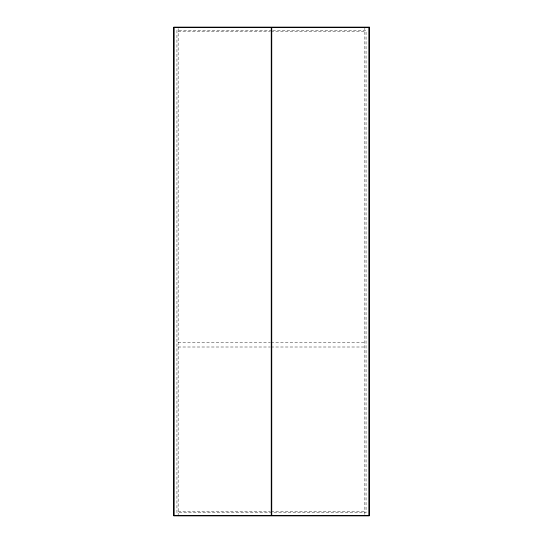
<?xml version="1.0" encoding="UTF-8"?>
<svg xmlns="http://www.w3.org/2000/svg" width="543" height="543" viewBox="0 0 543 543"><rect width="100%" height="100%" fill="white"/><g stroke="black" fill="none" stroke-linecap="round" stroke-linejoin="round"><path stroke-width="0.41" stroke-dasharray="2.71 2.04" d="M271.921 30.327L176.937 30.327L176.937 512.673L271.921 512.673M272.769 30.327L366.063 30.327L366.063 512.673L272.769 512.673M178.158 31.548L270.231 31.548M271.079 31.548L364.842 31.548M178.158 342.606L270.231 342.606M271.079 342.606L364.842 342.606M178.158 347.004L270.231 347.004M271.079 347.004L364.842 347.004M178.158 511.452L270.231 511.452M271.079 511.452L364.842 511.452M364.842 27.15L364.842 515.85M178.158 28.616L178.158 515.85"/><path stroke-width="0.81" d="M369.24 27.15L173.76 27.15L173.76 515.85L369.24 515.85L369.24 27.15M271.256 27.394L174.004 27.394L174.004 515.606L271.256 515.606L271.256 27.394M368.996 27.394L271.744 27.394L271.744 515.606L368.996 515.606L368.996 27.394"/></g></svg>
